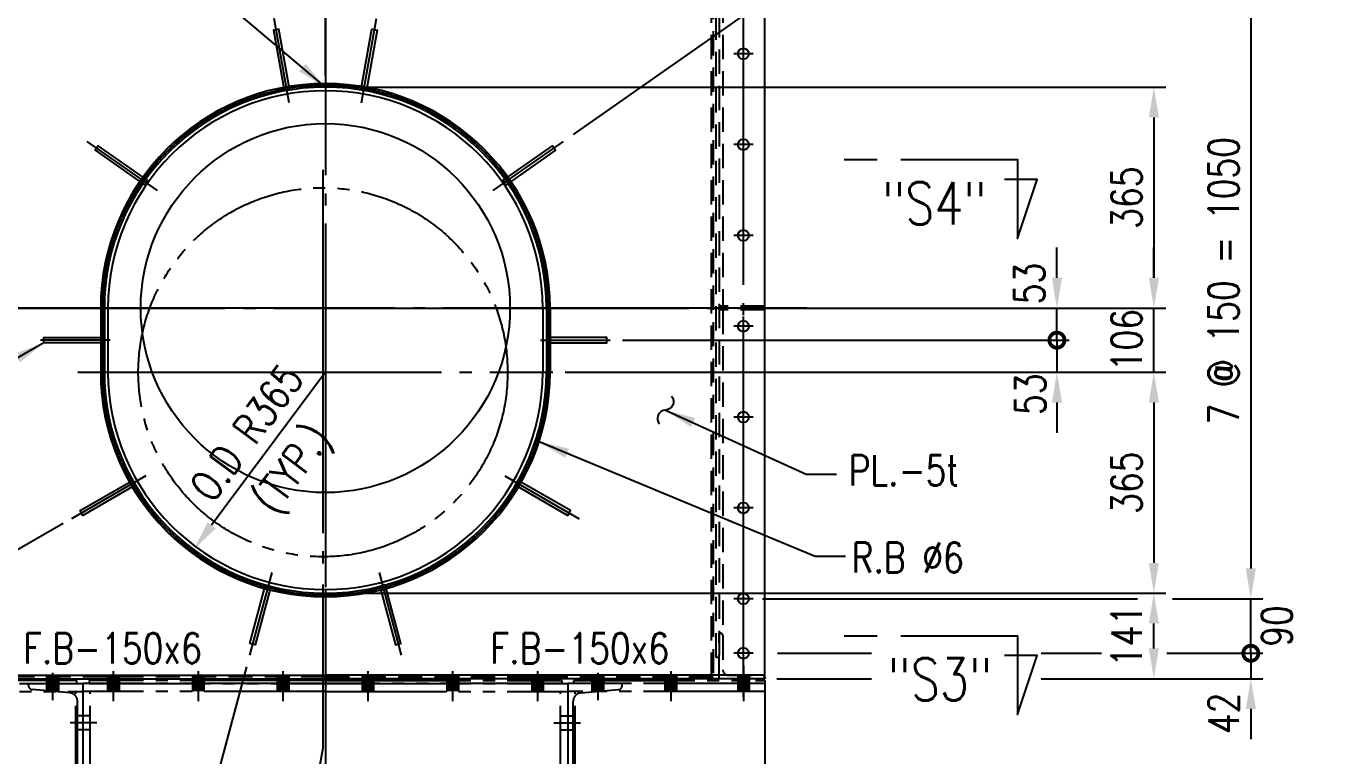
# Model space of a CAD drawing. Header units: millimetres. Extents: x 0 to 232280, y -26939 to 23794.
# Drawn here: x 4520 to 7783, y -18500 to -16693 of the extents above; entities that cross this region are included whole.
import ezdxf
from ezdxf.enums import TextEntityAlignment as Align

# ---------------------------------------------------------------- set-up
doc = ezdxf.new("R2010")
doc.units = ezdxf.units.MM
doc.header["$LTSCALE"] = 30
for name, pattern in [('JNK-CENTER', [34, 30, -1.5, 1, -1.5]), ('JNK-HIDDEN', [3, 2, -1]), ('JNK-PHANTOM', [15, 10, -1, 1, -1, 1, -1])]:
    doc.linetypes.add(name, pattern=pattern)
for name, color, linetype in [('CEN-R', 1, 'JNK-CENTER'), ('CON-C', 4, 'Continuous'), ('CON-G', 3, 'Continuous'), ('CON-W', 7, 'Continuous'), ('CON-Y', 2, 'Continuous'), ('conL-g', 3, 'Continuous'), ('Dim-W', 7, 'Continuous'), ('HID-Y', 2, 'JNK-HIDDEN'), ('PHA-M', 6, 'JNK-PHANTOM'), ('RET PL', 2, 'Continuous'), ('TXT-Y', 2, 'Continuous')]:
    doc.layers.add(name, color=color, linetype=linetype)
doc.styles.add('SIMPLEX', font='simplex.shx', dxfattribs={"width": 0.8})
doc.dimstyles.new('DIM30_15', dxfattribs={"dimscale": 30, "dimtxt": 2.5, "dimasz": 2.5, "dimexe": 1, "dimexo": 1, "dimgap": 1, "dimtad": 1, "dimdec": 0, "dimlfac": 0.5, "dimdsep": 46, "dimtxsty": 'SIMPLEX', "dimcen": 0, "dimclrd": 7, "dimclre": 7, "dimclrt": 2, "dimadec": 1, "dimazin": 2, "dimtfac": 1, "dimtdec": 0, "dimtix": 1, "dimtmove": 2, "dimatfit": 0, "dimfxl": 1, "dimtolj": 1, "dimtzin": 0, "dimarcsym": 0})
doc.dimstyles.new('DIM30X1.5', dxfattribs={"dimscale": 30, "dimtxt": 2.5, "dimasz": 2.5, "dimexe": 1, "dimexo": 1, "dimgap": 1, "dimtad": 1, "dimdec": 0, "dimlfac": 0.666667, "dimdsep": 46, "dimtxsty": 'SIMPLEX', "dimcen": 0, "dimclrd": 7, "dimclre": 7, "dimclrt": 2, "dimadec": 1, "dimazin": 2, "dimtfac": 1, "dimtdec": 0, "dimtix": 1, "dimtmove": 2, "dimatfit": 0, "dimfxl": 1, "dimtolj": 1, "dimtzin": 0, "dimarcsym": 0})

# ---------------------------------------------------------------- blocks, each defined once
blk = doc.blocks.new('A$C2FEE125F')
at = {"layer": 'CEN-R'}
for p, q in [((-16, 0), (16, 0)), ((0, 16), (0, -16))]:
    blk.add_line(p, q, dxfattribs=at)
at = {"layer": 'conL-g'}
blk.add_circle((0, 0), 9, dxfattribs=at)
blk = doc.blocks.new('*D657')
at = {"layer": 'CON-W', "color": 7, "lineweight": -2, "transparency": 16777216}
for p, q in [((6342.2, -16536.1), (7581.2, -16536.1)), ((7551.2, -16611.1), (7551.2, -18036.1)), ((6342.2, -18111.1), (7270.3, -18111.1)), ((7357.3, -18111.1), (7581.2, -18111.1))]:
    blk.add_line(p, q, dxfattribs=at)
at = {"layer": 'CON-W', "color": 7, "transparency": 16777216}
for points in [[(7538.7, -16611.1), (7563.7, -16611.1), (7551.2, -16536.1)], [(7538.7, -18036.1), (7563.7, -18036.1), (7551.2, -18111.1)]]:
    blk.add_solid(points, dxfattribs=at)
at = {"layer": 'DEFPOINTS', "color": 0, "transparency": 16777216}
for p in [(6312.2, -16536.1), (6312.2, -18111.1), (7551.2, -18111.1)]:
    blk.add_point(p, dxfattribs=at)
at = {"layer": 'CON-W', "color": 2, "transparency": 16777216, "insert": (7483.7, -17323.6), "char_height": 75, "attachment_point": 5, "rotation": 90, "style": 'SIMPLEX'}
blk.add_mtext('\\A1;7 @ 150 = 1050', dxfattribs=at)
blk = doc.blocks.new('_DotSmall')
at = {"color": 0, "linetype": 'ByBlock', "const_width": 0.5}
blk.add_lwpolyline([(-0.0625, 0, 1), (0.0625, 0, 1)], format="xyb", close=True, dxfattribs=at)
blk = doc.blocks.new('*D658')
at = {"layer": 'DEFPOINTS', "color": 0, "transparency": 16777216}
for p in [(6342.2, -18111.1), (7551.2, -18111.1), (7343.3, -18246.1)]:
    blk.add_point(p, dxfattribs=at)
at = {"layer": 'Dim-W', "color": 7, "lineweight": -2, "transparency": 16777216}
for p, q in [((6372.2, -18111.1), (7270.3, -18111.1)), ((7357.3, -18111.1), (7581.2, -18111.1)), ((7551.2, -18246.1), (7551.2, -18111.1)), ((7373.3, -18246.1), (7581.2, -18246.1))]:
    blk.add_line(p, q, dxfattribs=at)
at = {"layer": 'Dim-W', "color": 7, "lineweight": -2, "transparency": 16777216, "xscale": 75, "yscale": 75, "zscale": 75, "rotation": 270}
blk.add_blockref('_DotSmall', (7551.2, -18246.1), dxfattribs=at)
at = {"layer": 'Dim-W', "color": 2, "transparency": 16777216, "insert": (7615.6, -18178.6), "char_height": 75, "attachment_point": 5, "rotation": 90, "style": 'SIMPLEX'}
blk.add_mtext('\\A1;90', dxfattribs=at)
blk = doc.blocks.new('_None')
blk = doc.blocks.new('*D659')
at = {"layer": 'DEFPOINTS', "color": 0, "transparency": 16777216}
for p in [(6349.4, -18246.1), (6347.8, -18309.1), (7551.2, -18309.1)]:
    blk.add_point(p, dxfattribs=at)
at = {"layer": 'Dim-W', "color": 7, "lineweight": -2, "transparency": 16777216}
for p, q in [((7551.2, -18246.1), (7551.2, -18171.1)), ((6379.4, -18246.1), (6612.1, -18246.1)), ((7032.1, -18246.1), (7181.8, -18246.1)), ((7343, -18246.1), (7581.2, -18246.1)), ((7551.2, -18246.1), (7551.2, -18309.1)), ((6377.8, -18309.1), (6612.1, -18309.1)), ((7032.1, -18309.1), (7581.2, -18309.1)), ((7551.2, -18384.1), (7551.2, -18459.1))]:
    blk.add_line(p, q, dxfattribs=at)
at = {"layer": 'Dim-W', "color": 7, "transparency": 16777216}
blk.add_solid([(7538.7, -18384.1), (7563.7, -18384.1), (7551.2, -18309.1)], dxfattribs=at)
at = {"layer": 'Dim-W', "color": 7, "lineweight": -2, "transparency": 16777216, "xscale": 75, "yscale": 75, "zscale": 75, "rotation": 270}
blk.add_blockref('_DotSmall', (7551.2, -18246.1), dxfattribs=at)
at = {"layer": 'Dim-W', "color": 2, "transparency": 16777216, "insert": (7483.7, -18394.9), "char_height": 75, "attachment_point": 5, "rotation": 90, "style": 'SIMPLEX'}
blk.add_mtext('\\A1;42', dxfattribs=at)
blk = doc.blocks.new('*D554')
at = {"layer": 'DEFPOINTS', "color": 0, "transparency": 16777216}
for p in [(5260.3, -16844), (6408, -17391.1), (7311.2, -17391.1)]:
    blk.add_point(p, dxfattribs=at)
at = {"layer": 'Dim-W', "color": 7, "lineweight": -2, "transparency": 16777216}
for p, q in [((5290.3, -16844), (7341.2, -16844)), ((7311.2, -16919), (7311.2, -17316.1)), ((6438, -17391.1), (7341.2, -17391.1))]:
    blk.add_line(p, q, dxfattribs=at)
at = {"layer": 'Dim-W', "color": 7, "transparency": 16777216}
for points in [[(7298.7, -16919), (7323.7, -16919), (7311.2, -16844)], [(7298.7, -17316.1), (7323.7, -17316.1), (7311.2, -17391.1)]]:
    blk.add_solid(points, dxfattribs=at)
at = {"layer": 'Dim-W', "color": 2, "transparency": 16777216, "insert": (7243.7, -17117.6), "char_height": 75, "attachment_point": 5, "rotation": 90, "style": 'SIMPLEX'}
blk.add_mtext('\\A1;365', dxfattribs=at)
blk = doc.blocks.new('*D660')
at = {"layer": 'DEFPOINTS', "color": 0, "transparency": 16777216}
for p in [(5260.3, -18097.2), (7311.2, -18097.2), (6377.8, -18309.1)]:
    blk.add_point(p, dxfattribs=at)
at = {"layer": 'Dim-W', "color": 7, "lineweight": -2, "transparency": 16777216}
for p, q in [((5290.3, -18097.2), (7341.2, -18097.2)), ((7311.2, -18234.1), (7311.2, -18172.2)), ((6407.8, -18309.1), (6612.1, -18309.1)), ((7032.1, -18309.1), (7341.2, -18309.1))]:
    blk.add_line(p, q, dxfattribs=at)
at = {"layer": 'Dim-W', "color": 7, "transparency": 16777216}
for points in [[(7298.7, -18172.2), (7323.7, -18172.2), (7311.2, -18097.2)], [(7298.7, -18234.1), (7323.7, -18234.1), (7311.2, -18309.1)]]:
    blk.add_solid(points, dxfattribs=at)
at = {"layer": 'Dim-W', "color": 2, "transparency": 16777216, "insert": (7243.7, -18203.2), "char_height": 75, "attachment_point": 5, "rotation": 90, "style": 'SIMPLEX'}
blk.add_mtext('\\A1;141', dxfattribs=at)
blk = doc.blocks.new('SECMARK2')
at = {"layer": 'CON-C'}
blk.add_line((0, 0), (-2.72, 0), dxfattribs=at)
blk.add_lwpolyline([(-4.67, 0), (-14.32, 0), (-14.32, 6.51), (-15.93, 1.64), (-13.23, 1.64)], dxfattribs=at)
at = {"layer": 'CON-C', "style": 'SIMPLEX', "width": 0.8}
blk.add_attdef('TAG', (-12.98, 1.18), '', height=3.5, dxfattribs=at)
blk = doc.blocks.new('*D555')
at = {"layer": 'DEFPOINTS', "color": 0, "transparency": 16777216}
for p in [(6445.6, -17391.1), (7071.2, -17391.1), (5965.6, -17470.6)]:
    blk.add_point(p, dxfattribs=at)
at = {"layer": 'Dim-W', "color": 7, "lineweight": -2, "transparency": 16777216}
for p, q in [((7071.2, -17316.1), (7071.2, -17241.1)), ((6475.6, -17391.1), (7101.2, -17391.1)), ((7071.2, -17470.6), (7071.2, -17391.1)), ((5995.6, -17470.6), (7101.2, -17470.6)), ((7071.2, -17470.6), (7071.2, -17545.6))]:
    blk.add_line(p, q, dxfattribs=at)
at = {"layer": 'Dim-W', "color": 7, "transparency": 16777216}
blk.add_solid([(7058.7, -17316.1), (7083.7, -17316.1), (7071.2, -17391.1)], dxfattribs=at)
at = {"layer": 'Dim-W', "color": 7, "lineweight": -2, "transparency": 16777216, "xscale": 75, "yscale": 75, "zscale": 75, "rotation": 90}
blk.add_blockref('_DotSmall', (7071.2, -17470.6), dxfattribs=at)
at = {"layer": 'Dim-W', "color": 2, "transparency": 16777216, "insert": (7003.2, -17330.3), "char_height": 75, "attachment_point": 5, "rotation": 90, "style": 'SIMPLEX'}
blk.add_mtext('\\A1;53', dxfattribs=at)
blk = doc.blocks.new('*D556')
at = {"layer": 'DEFPOINTS', "color": 0, "transparency": 16777216}
for p in [(5965.6, -17470.6), (5823.7, -17550.1), (7071.2, -17550.1)]:
    blk.add_point(p, dxfattribs=at)
at = {"layer": 'Dim-W', "color": 7, "lineweight": -2, "transparency": 16777216}
for p, q in [((7071.2, -17470.6), (7071.2, -17395.6)), ((5995.6, -17470.6), (7101.2, -17470.6)), ((7071.2, -17470.6), (7071.2, -17550.1)), ((5853.7, -17550.1), (7101.2, -17550.1)), ((7071.2, -17625.1), (7071.2, -17700.1))]:
    blk.add_line(p, q, dxfattribs=at)
at = {"layer": 'Dim-W', "color": 7, "transparency": 16777216}
blk.add_solid([(7058.7, -17625.1), (7083.7, -17625.1), (7071.2, -17550.1)], dxfattribs=at)
at = {"layer": 'Dim-W', "color": 7, "lineweight": -2, "transparency": 16777216, "xscale": 75, "yscale": 75, "zscale": 75, "rotation": 270}
blk.add_blockref('_DotSmall', (7071.2, -17470.6), dxfattribs=at)
at = {"layer": 'Dim-W', "color": 2, "transparency": 16777216, "insert": (7005.5, -17604.5), "char_height": 75, "attachment_point": 5, "rotation": 90, "style": 'SIMPLEX'}
blk.add_mtext('\\A1;53', dxfattribs=at)
blk = doc.blocks.new('*D564')
at = {"layer": 'DEFPOINTS', "color": 0, "transparency": 16777216}
for p in [(6438, -17391.1), (7311.2, -17391.1), (5853.7, -17550.1)]:
    blk.add_point(p, dxfattribs=at)
at = {"layer": 'Dim-W', "color": 7, "lineweight": -2, "transparency": 16777216}
for p, q in [((7311.2, -17316.1), (7311.2, -17241.1)), ((6468, -17391.1), (7341.2, -17391.1)), ((7311.2, -17550.1), (7311.2, -17391.1)), ((5883.7, -17550.1), (7341.2, -17550.1)), ((7311.2, -17625.1), (7311.2, -17700.1))]:
    blk.add_line(p, q, dxfattribs=at)
at = {"layer": 'Dim-W', "color": 7, "transparency": 16777216}
for points in [[(7298.7, -17316.1), (7323.7, -17316.1), (7311.2, -17391.1)], [(7298.7, -17625.1), (7323.7, -17625.1), (7311.2, -17550.1)]]:
    blk.add_solid(points, dxfattribs=at)
at = {"layer": 'Dim-W', "color": 2, "transparency": 16777216, "insert": (7243.7, -17470.6), "char_height": 75, "attachment_point": 5, "rotation": 90, "style": 'SIMPLEX'}
blk.add_mtext('\\A1;106', dxfattribs=at)
blk = doc.blocks.new('*D565')
at = {"layer": 'DEFPOINTS', "color": 0, "transparency": 16777216}
for p in [(5883.7, -17550.1), (5260.3, -18097.2), (7311.2, -18097.2)]:
    blk.add_point(p, dxfattribs=at)
at = {"layer": 'Dim-W', "color": 7, "lineweight": -2, "transparency": 16777216}
for p, q in [((5913.7, -17550.1), (7341.2, -17550.1)), ((7311.2, -17625.1), (7311.2, -18022.2)), ((5290.3, -18097.2), (7341.2, -18097.2))]:
    blk.add_line(p, q, dxfattribs=at)
at = {"layer": 'Dim-W', "color": 7, "transparency": 16777216}
for points in [[(7298.7, -17625.1), (7323.7, -17625.1), (7311.2, -17550.1)], [(7298.7, -18022.2), (7323.7, -18022.2), (7311.2, -18097.2)]]:
    blk.add_solid(points, dxfattribs=at)
at = {"layer": 'Dim-W', "color": 2, "transparency": 16777216, "insert": (7243.7, -17823.7), "char_height": 75, "attachment_point": 5, "rotation": 90, "style": 'SIMPLEX'}
blk.add_mtext('\\A1;365', dxfattribs=at)
blk = doc.blocks.new('*D566')
at = {"layer": 'DEFPOINTS', "color": 0, "transparency": 16777216}
for p in [(5260.3, -16162), (5127.4, -18045.8), (5072.4, -18251), (5260.3, -18794), (4979.6, -19141.9)]:
    blk.add_point(p, dxfattribs=at)
at = {"layer": 'Dim-W', "color": 7, "lineweight": -2, "transparency": 16777216}
for p, q in [((5064.7, -18280), (4834.1, -19140.4)), ((5260.3, -18824), (5260.3, -19196.5))]:
    blk.add_line(p, q, dxfattribs=at)
blk.add_arc((5260.3, -17550.1), 1616.3, 257.6588, 267.3412, dxfattribs=at)
at = {"layer": 'Dim-W', "color": 7, "transparency": 16777216}
for points in [[(4911.8, -19141.3), (4917.7, -19117), (4841.9, -19111.4)], [(5185.6, -19152.2), (5185, -19177.2), (5260.3, -19166.5)]]:
    blk.add_solid(points, dxfattribs=at)
at = {"layer": 'Dim-W', "color": 2, "transparency": 16777216, "insert": (5058.1, -19085.7), "char_height": 75, "attachment_point": 5, "rotation": 352.5, "style": 'SIMPLEX'}
blk.add_mtext('\\A1;15°', dxfattribs=at)
blk = doc.blocks.new('*D567')
at = {"layer": 'DEFPOINTS', "color": 0, "transparency": 16777216}
for p in [(4821.1, -17803.6), (4637.1, -17909.9), (5127.4, -18045.8), (5072.4, -18251), (4118.2, -18692.1)]:
    blk.add_point(p, dxfattribs=at)
at = {"layer": 'Dim-W', "color": 7, "lineweight": -2, "transparency": 16777216}
for p, q in [((4611.1, -17924.9), (3835.6, -18372.7)), ((5064.7, -18280), (4834.5, -19139.1))]:
    blk.add_line(p, q, dxfattribs=at)
blk.add_arc((5260.3, -17550.1), 1615.1, 212.6609, 252.3391, dxfattribs=at)
at = {"layer": 'Dim-W', "color": 7, "transparency": 16777216}
for points in [[(3889.9, -18428.2), (3911.2, -18415.2), (3861.6, -18357.7)], [(4773.8, -19077.1), (4766.8, -19101.1), (4842.2, -19110.2)]]:
    blk.add_solid(points, dxfattribs=at)
at = {"layer": 'Dim-W', "color": 2, "transparency": 16777216, "insert": (4318.2, -18777.9), "char_height": 75, "attachment_point": 5, "rotation": 322.5, "style": 'SIMPLEX'}
blk.add_mtext('\\A1;45°', dxfattribs=at)
blk = doc.blocks.new('*D568')
at = {"layer": 'DEFPOINTS', "color": 0, "transparency": 16777216}
for p in [(5430.3, -15936.6), (5260.3, -16162), (5386.8, -16673.6), (5260.3, -17391.1), (5260.3, -18794)]:
    blk.add_point(p, dxfattribs=at)
at = {"layer": 'Dim-W', "color": 7, "lineweight": -2, "transparency": 16777216}
for p, q in [((5260.3, -16132), (5260.3, -15896.7)), ((5392, -16644.1), (5519.8, -15919.4))]:
    blk.add_line(p, q, dxfattribs=at)
blk.add_arc((5260.3, -17391.1), 1464.4, 82.9347, 87.0653, dxfattribs=at)
at = {"layer": 'Dim-W', "color": 7, "transparency": 16777216}
for points in [[(5334.9, -15941.1), (5335.5, -15916.1), (5260.3, -15926.7)], [(5442.2, -15925.4), (5438.5, -15950.2), (5514.5, -15948.9)]]:
    blk.add_solid(points, dxfattribs=at)
at = {"layer": 'Dim-W', "color": 2, "transparency": 16777216, "insert": (5393.8, -15865), "char_height": 75, "attachment_point": 5, "rotation": 355, "style": 'SIMPLEX'}
blk.add_mtext('\\A1;10°', dxfattribs=at)
blk = doc.blocks.new('*D569')
at = {"layer": 'DEFPOINTS', "color": 0, "transparency": 16777216}
for p in [(6200.8, -16270.3), (5386.8, -16673.6), (5849.7, -16978.4), (5260.3, -17391.1), (5260.3, -17391.1)]:
    blk.add_point(p, dxfattribs=at)
at = {"layer": 'Dim-W', "color": 7, "lineweight": -2, "transparency": 16777216}
for p, q in [((5392, -16644.1), (5519.5, -15920.6)), ((5874.2, -16961.2), (6483.4, -16534.7))]:
    blk.add_line(p, q, dxfattribs=at)
blk.add_arc((5260.3, -17391.1), 1463.2, 37.9372, 77.0628, dxfattribs=at)
at = {"layer": 'Dim-W', "color": 7, "transparency": 16777216}
for points in [[(5585.4, -15977.3), (5590.3, -15952.8), (5514.3, -15950.2)], [(6424.3, -16484.1), (6404.2, -16499), (6458.8, -16551.9)]]:
    blk.add_solid(points, dxfattribs=at)
at = {"layer": 'Dim-W', "color": 2, "transparency": 16777216, "insert": (6082.7, -16100.1), "char_height": 75, "attachment_point": 5, "rotation": 327.5, "style": 'SIMPLEX'}
blk.add_mtext('\\A1;45°', dxfattribs=at)
blk = doc.blocks.new('*D570')
at = {"color": 7, "lineweight": -2, "transparency": 16777216}
blk.add_line((5260.3, -17550.1), (4978.8, -17929.2), dxfattribs=at)
at = {"color": 7, "transparency": 16777216}
blk.add_solid([(4968.8, -17921.8), (4988.9, -17936.7), (4934.1, -17989.4)], dxfattribs=at)
at = {"layer": 'DEFPOINTS', "color": 0, "transparency": 16777216}
for p in [(5260.3, -17550.1), (4934.1, -17989.4)]:
    blk.add_point(p, dxfattribs=at)
at = {"color": 2, "transparency": 16777216, "insert": (5065.3, -17699.4), "char_height": 75, "attachment_point": 5, "rotation": 53.4121, "style": 'SIMPLEX'}
blk.add_mtext('\\A1;O.D R365', dxfattribs=at)

msp = doc.modelspace()

# ---------------------------------------------------------------- linework, layer by layer
at = {"layer": 'CEN-R'}
for p, q in [((5260.25, -16161.98), (5260.25, -18793.95)), ((6295.25, -18353.67), (6295.25, -16270.92)), ((5170.64, -16882.91), (5133.74, -16673.64)), ((5349.86, -16882.91), (5386.76, -16673.64)), ((4844.9, -17100.29), (4670.83, -16978.41)), ((5675.6, -17100.29), (5849.67, -16978.41)), ((5254.25, -17048.51), (5254.25, -18051.73)), ((5260.25, -17391.12), (4112.52, -17391.12)), ((4112.52, -17391.12), (5260.25, -17391.12)), ((4708.63, -17391.12), (4708.63, -17550.12)), ((5260.25, -17391.12), (6452.31, -17391.12)), ((6452.31, -17391.12), (5260.25, -17391.12)), ((5811.88, -17391.12), (5811.88, -17550.12)), ((4727.42, -17470.62), (4554.92, -17470.62)), ((5793.08, -17470.62), (5965.58, -17470.62)), ((4647.65, -17550.12), (5823.7, -17550.12)), ((4815.87, -17806.69), (4631.84, -17912.94)), ((5704.63, -17806.69), (5888.66, -17912.94)), ((5127.44, -18045.77), (5072.45, -18251.02)), ((5393.06, -18045.77), (5448.06, -18251.02)), ((6295.25, -18277.61), (6295.25, -18343.61))]:
    msp.add_line(p, q, dxfattribs=at)
for centre, start, end in [((5260.25, -17391.12), 90, 180), ((5260.25, -17391.12), 0, 90), ((5260.25, -17550.12), 180, 270), ((5260.25, -17550.12), 270, 0)]:
    msp.add_arc(centre, 551.63, start, end, dxfattribs=at)
at = {"layer": 'CON-G'}
for p, q in [((5260.25, -16814.82), (5260.25, -16311.11)), ((5260.25, -16814.82), (5260.25, -16311.11)), ((6347.75, -18309.11), (6347.75, -16311.11)), ((4704.13, -17391.12), (4704.13, -17550.12)), ((4713.13, -17391.12), (4713.13, -17550.12)), ((4722.13, -17391.12), (4722.13, -17550.12)), ((5798.38, -17391.12), (5798.38, -17550.12)), ((5807.38, -17391.12), (5807.38, -17550.12)), ((5816.38, -17391.12), (5816.38, -17550.12)), ((5260.25, -18088.25), (5260.25, -18309.11)), ((5260.25, -18088.25), (5260.25, -18309.11)), ((5260.25, -18103.92), (5260.25, -18309.11)), ((5260.25, -18103.92), (5260.25, -18309.11)), ((4172.75, -18300.11), (5260.25, -18300.11)), ((6347.75, -18300.11), (5260.25, -18300.11)), ((4172.75, -18309.11), (5260.25, -18309.11)), ((6347.75, -18309.11), (5260.25, -18309.11))]:
    msp.add_line(p, q, dxfattribs=at)
for points in [[(5158.09, -16850.6), (5171.38, -16848.26), (5145.34, -16700.54), (5132.04, -16702.88)], [(5362.41, -16850.6), (5349.12, -16848.26), (5375.17, -16700.54), (5388.46, -16702.88)], [(4813.18, -17086.32), (4820.92, -17075.26), (4698.05, -16989.22), (4690.3, -17000.28)], [(5707.33, -17086.32), (5699.58, -17075.26), (5822.46, -16989.22), (5830.2, -17000.28)], [(4713.13, -17463.87), (4713.13, -17477.37), (4563.13, -17477.37), (4563.13, -17463.87)], [(5807.38, -17463.87), (5807.38, -17477.37), (5957.38, -17477.37), (5957.38, -17463.87)], [(4783.05, -17817.84), (4789.8, -17829.53), (4659.9, -17904.53), (4653.15, -17892.84)], [(5737.45, -17817.84), (5730.7, -17829.53), (5860.61, -17904.53), (5867.36, -17892.84)], [(5112.12, -18076.86), (5125.16, -18080.35), (5086.34, -18225.24), (5073.3, -18221.75)], [(5408.38, -18076.86), (5395.34, -18080.35), (5434.16, -18225.24), (5447.2, -18221.75)]]:
    msp.add_lwpolyline(points, close=True, dxfattribs=at)
for centre, radius, start, end in [((5260.25, -17391.12), 556.13, 90, 180), ((5260.25, -17391.12), 556.13, 0, 90), ((5260.25, -17391.12), 547.13, 90, 180), ((5260.25, -17391.12), 538.13, 90, 180), ((5260.25, -17391.12), 547.13, 0, 90), ((5260.25, -17391.12), 538.13, 0, 90), ((5260.25, -17550.12), 556.13, 180, 270), ((5260.25, -17550.12), 547.13, 180, 270), ((5260.25, -17550.12), 538.13, 180, 270), ((5260.25, -17550.12), 538.13, 270, 0), ((5260.25, -17550.12), 547.13, 270, 0), ((5260.25, -17550.12), 556.13, 270, 0)]:
    msp.add_arc(centre, radius, start, end, dxfattribs=at)
at = {"layer": 'CON-W'}
for p, q in [((6450.74, -17802.12), (6525.74, -17802.12)), ((6473.08, -18005.98), (6548.08, -18005.98))]:
    msp.add_line(p, q, dxfattribs=at)
at = {"layer": 'CON-Y'}
msp.add_circle((5260.25, -17391.12), 457.05, dxfattribs=at)
at = {"layer": 'Dim-W'}
msp.add_lwpolyline([(6117.47, -17609.5, -0.6096663), (6102.33, -17643.8, 0.6096663), (6087.18, -17678.11)], format="xyb", dxfattribs=at)
msp.add_lwpolyline([(5254.25, -18075.45), (5254.25, -18481.02), (5243.8, -18535.77), (5243.8, -18535.77)], dxfattribs=at)
at = {"layer": 'HID-Y', "color": 2}
for p, q in [((6244.25, -16534.61), (6244.25, -17386.64)), ((6347.75, -17386.64), (6235.25, -17386.64)), ((6347.75, -17395.64), (6235.25, -17395.64)), ((6244.25, -17395.64), (6244.25, -18202.61))]:
    msp.add_line(p, q, dxfattribs=at)
msp.add_lwpolyline([(6235.25, -18256.61), (6227.75, -18256.61), (6227.75, -16480.61), (6235.25, -16480.61)], close=True, dxfattribs=at)
msp.add_lwpolyline([(6235.25, -18309.11), (6235.25, -18196.61), (6238.25, -18196.61, -0.4142136), (6244.25, -18202.61), (6244.25, -18287.36, 0.4142136), (6257, -18300.11), (6341.75, -18300.11, -0.4142136), (6347.75, -18306.11), (6347.75, -18309.11)], format="xyb", close=True, dxfattribs=at)
at = {"layer": 'PHA-M'}
for p, q in [((4571, -18339.3), (4571, -18300.11)), ((4585.25, -18362.08), (4585.25, -18294.9)), ((4599.5, -18341.8), (4599.5, -18300.11)), ((4599.5, -18300.11), (4599.5, -18340.61)), ((4721, -18300.11), (4721, -18340.61)), ((4735.25, -18290.39), (4735.25, -18364.5)), ((4735.25, -18290.39), (4735.25, -18364.5)), ((4735.25, -18296.47), (4735.25, -18362.89)), ((4735.25, -18300.11), (4735.25, -18364.5)), ((4735.25, -18300.11), (4735.25, -18364.5)), ((4749.5, -18300.11), (4749.5, -18340.61)), ((4749.5, -18300.11), (4749.5, -18340.61)), ((4931, -18300.11), (4931, -18340.61)), ((4945.25, -18290.39), (4945.25, -18364.5)), ((4945.25, -18290.39), (4945.25, -18364.5)), ((4945.25, -18296.47), (4945.25, -18362.89)), ((4945.25, -18300.11), (4945.25, -18364.5)), ((4945.25, -18300.11), (4945.25, -18364.5)), ((4959.5, -18300.11), (4959.5, -18340.61)), ((4959.5, -18300.11), (4959.5, -18340.61)), ((5141, -18300.11), (5141, -18340.61)), ((5155.25, -18290.39), (5155.25, -18364.5)), ((5155.25, -18290.39), (5155.25, -18364.5)), ((5155.25, -18296.47), (5155.25, -18362.89)), ((5155.25, -18300.11), (5155.25, -18364.5)), ((5155.25, -18300.11), (5155.25, -18364.5)), ((5169.5, -18300.11), (5169.5, -18340.61)), ((5169.5, -18300.11), (5169.5, -18340.61)), ((5351, -18300.11), (5351, -18340.61)), ((5351, -18300.11), (5351, -18340.61)), ((5365.25, -18290.39), (5365.25, -18364.5)), ((5365.25, -18290.39), (5365.25, -18364.5)), ((5365.25, -18296.47), (5365.25, -18362.89)), ((5365.25, -18300.11), (5365.25, -18364.5)), ((5365.25, -18300.11), (5365.25, -18364.5)), ((5379.5, -18300.11), (5379.5, -18340.61)), ((5561, -18300.11), (5561, -18340.61)), ((5561, -18300.11), (5561, -18340.61)), ((5575.25, -18290.39), (5575.25, -18364.5)), ((5575.25, -18290.39), (5575.25, -18364.5)), ((5575.25, -18296.47), (5575.25, -18362.89)), ((5575.25, -18300.11), (5575.25, -18364.5)), ((5575.25, -18300.11), (5575.25, -18364.5)), ((5589.5, -18300.11), (5589.5, -18340.61)), ((5771, -18300.11), (5771, -18340.61)), ((5771, -18300.11), (5771, -18340.61)), ((5785.25, -18290.39), (5785.25, -18364.5)), ((5785.25, -18290.39), (5785.25, -18364.5)), ((5785.25, -18296.47), (5785.25, -18362.89)), ((5785.25, -18300.11), (5785.25, -18364.5)), ((5785.25, -18300.11), (5785.25, -18364.5)), ((5799.5, -18300.11), (5799.5, -18340.61)), ((5921, -18341.8), (5921, -18300.11)), ((5921, -18300.11), (5921, -18340.61)), ((5935.25, -18362.08), (5935.25, -18294.9)), ((5949.5, -18339.3), (5949.5, -18300.11)), ((6101, -18300.11), (6101, -18340.61)), ((6101, -18300.11), (6101, -18340.61)), ((6115.25, -18290.39), (6115.25, -18364.5)), ((6115.25, -18290.39), (6115.25, -18364.5)), ((6115.25, -18296.47), (6115.25, -18362.89)), ((6115.25, -18300.11), (6115.25, -18364.5)), ((6115.25, -18300.11), (6115.25, -18364.5)), ((6129.5, -18300.11), (6129.5, -18340.61)), ((6281, -18300.11), (6281, -18340.61)), ((6295.25, -18290.39), (6295.25, -18364.5)), ((6295.25, -18290.39), (6295.25, -18364.5)), ((6295.25, -18300.11), (6295.25, -18364.5)), ((6295.25, -18300.11), (6295.25, -18364.5)), ((6309.5, -18300.11), (6309.5, -18340.61)), ((4525.25, -18325.68), (4525.25, -18321.11)), ((4525.25, -18321.11), (4660.25, -18321.11)), ((4627.58, -18344.25), (4534.84, -18336.14)), ((4660.25, -18321.11), (4660.25, -18696.11)), ((5260.25, -18321.11), (4660.25, -18321.11)), ((4660.25, -18321.11), (4660.25, -18696.11)), ((4795.25, -18321.11), (4660.25, -18321.11)), ((5260.25, -18321.11), (5860.25, -18321.11)), ((5725.25, -18321.11), (5860.25, -18321.11)), ((5860.25, -18321.11), (5860.25, -18696.11)), ((5995.25, -18321.11), (5860.25, -18321.11)), ((5860.25, -18321.11), (5860.25, -18696.11)), ((5892.92, -18344.25), (5985.67, -18336.14)), ((5995.25, -18325.68), (5995.25, -18321.11)), ((6347.75, -18313.61), (6347.75, -18696.11)), ((4172.75, -18340.61), (4660.25, -18340.61)), ((4642.25, -18676.61), (4642.25, -18340.61)), ((4646.75, -18652.06), (4646.75, -18365.17)), ((5260.25, -18340.61), (4660.25, -18340.61)), ((4678.25, -18676.61), (4678.25, -18340.61)), ((5260.25, -18340.61), (5860.25, -18340.61)), ((5842.25, -18676.61), (5842.25, -18340.61)), ((6347.75, -18340.61), (5860.25, -18340.61)), ((5873.75, -18652.06), (5873.75, -18365.17)), ((5878.25, -18676.61), (5878.25, -18340.61)), ((4678.25, -18401.36), (4642.25, -18401.36)), ((5842.25, -18401.36), (5878.25, -18401.36)), ((4694.6, -18418.61), (4628.69, -18418.61)), ((4678.25, -18435.86), (4642.25, -18435.86)), ((5825.91, -18418.61), (5891.82, -18418.61)), ((5842.25, -18435.86), (5878.25, -18435.86))]:
    msp.add_line(p, q, dxfattribs=at)
for points in [[(4645.25, -18313.61), (4172.75, -18313.61), (4172.75, -18321.11), (4645.25, -18321.11)], [(4645.25, -18313.61), (4172.75, -18313.61), (4172.75, -18321.11), (4645.25, -18321.11)], [(5875.25, -18313.61), (6347.75, -18313.61), (6347.75, -18321.11), (5875.25, -18321.11)], [(5875.25, -18313.61), (6347.75, -18313.61), (6347.75, -18321.11), (5875.25, -18321.11)]]:
    msp.add_lwpolyline(points, close=True, dxfattribs=at)
for points in [[(5260.25, -18313.61), (4675.25, -18313.61), (4675.25, -18321.11), (5260.25, -18321.11)], [(5260.25, -18313.61), (5845.25, -18313.61), (5845.25, -18321.11), (5260.25, -18321.11)], [(4660.25, -18396.11), (4660.25, -18405.11)], [(5860.25, -18396.11), (5860.25, -18405.11)]]:
    msp.add_lwpolyline(points, dxfattribs=at)
msp.add_circle((5254.25, -17550.12), 457.05, dxfattribs=at)
for centre, radius, start, end in [((4535.75, -18325.68), 10.5, 180, 265), ((5984.75, -18325.68), 10.5, 275, 0), ((4625.75, -18365.17), 21, 0, 85), ((5894.75, -18365.17), 21, 95, 180)]:
    msp.add_arc(centre, radius, start, end, dxfattribs=at)
for points in [[(4571, -18300.11), (4571, -18340.61), (4599.5, -18300.11), (4599.5, -18340.61)], [(4721, -18300.11), (4721, -18340.61), (4749.5, -18300.11), (4749.5, -18340.61)], [(4931, -18300.11), (4931, -18340.61), (4959.5, -18300.11), (4959.5, -18340.61)], [(5141, -18300.11), (5141, -18340.61), (5169.5, -18300.11), (5169.5, -18340.61)], [(5379.5, -18300.11), (5379.5, -18340.61), (5351, -18300.11), (5351, -18340.61)], [(5589.5, -18300.11), (5589.5, -18340.61), (5561, -18300.11), (5561, -18340.61)], [(5799.5, -18300.11), (5799.5, -18340.61), (5771, -18300.11), (5771, -18340.61)], [(5949.5, -18300.11), (5949.5, -18340.61), (5921, -18300.11), (5921, -18340.61)], [(6129.5, -18300.11), (6129.5, -18340.61), (6101, -18300.11), (6101, -18340.61)], [(6309.5, -18300.11), (6309.5, -18340.61), (6281, -18300.11), (6281, -18340.61)]]:
    msp.add_solid(points, dxfattribs=at)
at = {"layer": 'RET PL', "color": 6, "linetype": 'JNK-HIDDEN'}
msp.add_lwpolyline([(6215.75, -18304.61), (6215.75, -16435.61), (6220.25, -16435.61), (6220.25, -18304.61)], close=True, dxfattribs=at)
for points in [[(5260.25, -18304.61), (4304.75, -18304.61), (4304.75, -18309.11), (5260.25, -18309.11)], [(5260.25, -18304.61), (6215.75, -18304.61), (6215.75, -18309.11), (5260.25, -18309.11)]]:
    msp.add_lwpolyline(points, dxfattribs=at)

# ---------------------------------------------------------------- block references
at = {"layer": 'CON-G', "xscale": 1.504643962848297, "yscale": 1.504643962848297, "zscale": 1.504643962848297, "rotation": 180}
for p in [(6295.25, -16761.12), (6295.25, -16986.12), (6295.25, -17211.12), (6295.25, -17436.12), (6295.25, -17661.12), (6295.25, -17886.12), (6295.25, -18111.12), (6295.25, -18246.12)]:
    msp.add_blockref('A$C2FEE125F', p, dxfattribs=at)
at = {"layer": 'Dim-W'}
ref = msp.add_blockref('SECMARK2', (6544.36, -17023.48), dxfattribs=dict(at, xscale=30, yscale=30, zscale=30, rotation=180))
ref.add_attrib('TAG', '"S4"', (6638.13, -17183.88), dxfattribs={"layer": 'CON-C', "height": 105, "style": 'SIMPLEX', "width": 0.8})
ref = msp.add_blockref('SECMARK2', (6544.36, -18202.65), dxfattribs=dict(at, xscale=30, yscale=30, zscale=30, rotation=180))
ref.add_attrib('TAG', '"S3"', (6651.94, -18363.05), dxfattribs={"layer": 'CON-C', "height": 105, "style": 'SIMPLEX', "width": 0.8})

# ---------------------------------------------------------------- texts
at = {"color": 2, "insert": (5185.46, -17794.86), "char_height": 75, "attachment_point": 5, "rotation": 53.41211, "style": 'SIMPLEX'}
msp.add_mtext('\\A1;(TYP.)', dxfattribs=at)
at = {"layer": 'TXT-Y', "style": 'SIMPLEX', "width": 0.8}
for s, p in [('PL.-5t', (6555.74, -17830.66)), ('R.B %%C6', (6563.01, -18046.46))]:
    msp.add_text(s, height=75, dxfattribs=at).set_placement(p)
for p in [(4733.42, -18271.27), (5890.18, -18271.27)]:
    msp.add_text('F.B-150x6', height=75, dxfattribs=at).set_placement(p, align=Align.CENTER)

# ---------------------------------------------------------------- dimensions: what is measured, and where the dimension line sits
dim = msp.add_radius_dim(center=(5260.25, -17550.12), mpoint=(4934.13, -17989.44), text='O.D <>', dimstyle='DIM30X1.5')
dim.commit()
dim.dimension.update_dxf_attribs({"geometry": '*D570', "text_midpoint": (5065.35, -17699.44)})
at = {"layer": 'CON-W'}
dim = msp.add_linear_dim(base=(7551.24, -18111.08), p1=(6312.24, -16536.12), p2=(6312.24, -18111.08), angle=90, text='7 @ 150 = <>', dimstyle='DIM30X1.5', dxfattribs=at)
dim.commit()
dim.dimension.update_dxf_attribs({"geometry": '*D657', "text_midpoint": (7483.74, -17323.6)})
at = {"layer": 'Dim-W'}
for base, line1, line2, picture, middle in [((5430.26, -15936.59), ((5260.25, -16161.98), (5260.25, -18793.95)), ((5260.25, -17391.12), (5386.76, -16673.64)), '*D568', (5393.77, -15865.02)), ((6200.78, -16270.25), ((5260.25, -17391.12), (5386.76, -16673.64)), ((5260.25, -17391.12), (5849.67, -16978.41)), '*D569', (6082.69, -16100.15)), ((4979.58, -19141.9), ((5127.44, -18045.77), (5072.45, -18251.02)), ((5260.25, -16161.98), (5260.25, -18793.95)), '*D566', (5058.09, -19085.71)), ((4118.23, -18692.15), ((5127.44, -18045.77), (5072.45, -18251.02)), ((4821.13, -17803.65), (4637.1, -17909.9)), '*D567', (4318.15, -18777.89))]:
    dim = msp.add_angular_dim_2l(base=base, line1=line1, line2=line2, dimstyle='DIM30X1.5', dxfattribs=at)
    dim.commit()
    dim.dimension.update_dxf_attribs({"geometry": picture, "text_midpoint": middle})
for base, p1, p2, picture, middle in [((7311.24, -17391.12), (5260.25, -16844), (6407.98, -17391.12), '*D554', (7243.74, -17117.56)), ((7311.24, -17391.12), (5853.7, -17550.12), (6437.98, -17391.12), '*D564', (7243.74, -17470.62)), ((7311.24, -18097.25), (5883.7, -17550.12), (5260.25, -18097.25), '*D565', (7243.74, -17823.69)), ((7311.24, -18097.25), (6377.75, -18309.11), (5260.25, -18097.25), '*D660', (7243.74, -18203.18))]:
    dim = msp.add_linear_dim(base=base, p1=p1, p2=p2, angle=90, dimstyle='DIM30X1.5', dxfattribs=at)
    dim.commit()
    dim.dimension.update_dxf_attribs({"geometry": picture, "text_midpoint": middle})
for base, p1, p2, override, picture, middle in [((7071.24, -17391.12), (5965.58, -17470.62), (6445.56, -17391.12), {"dimblk1": 'DotSmall', "dimsah": 1}, '*D555', (7003.22, -17330.29)), ((7071.24, -17550.12), (5965.58, -17470.62), (5823.7, -17550.12), {"dimblk1": 'DotSmall', "dimsah": 1}, '*D556', (7005.54, -17604.49)), ((7551.24, -18111.08), (7343.28, -18246.12), (6342.24, -18111.08), {"dimblk1": 'DotSmall', "dimblk2": 'None', "dimsah": 1}, '*D658', (7615.62, -18178.6)), ((7551.24, -18309.11), (6349.36, -18246.12), (6347.75, -18309.11), {"dimblk1": 'DotSmall', "dimsah": 1}, '*D659', (7483.74, -18394.93))]:
    dim = msp.add_linear_dim(base=base, p1=p1, p2=p2, angle=90, dimstyle='DIM30X1.5', override=override, dxfattribs=at)
    dim.commit()
    dim.dimension.update_dxf_attribs({"geometry": picture, "text_midpoint": middle, "dimtype": 160})

# ---------------------------------------------------------------- leaders
at = {"layer": 'CON-W'}
for points, dimstyle in [([(5260.25, -16844), (3826.91, -15627.1)], 'DIM30_15'), ([(6102.33, -17643.8), (6450.74, -17802.12)], 'DIM30_15'), ([(5789.16, -17721.96), (6473.08, -18005.98)], 'DIM30X1.5')]:
    msp.add_leader(points, dimstyle=dimstyle, dxfattribs=at)
msp.add_leader([(4563.13, -17477.37), (4086.5, -17750.3)], dimstyle='DIM30_15', override={"dimgap": 1, "dimtad": 0}, dxfattribs=at)

doc.saveas('drawing.dxf')
